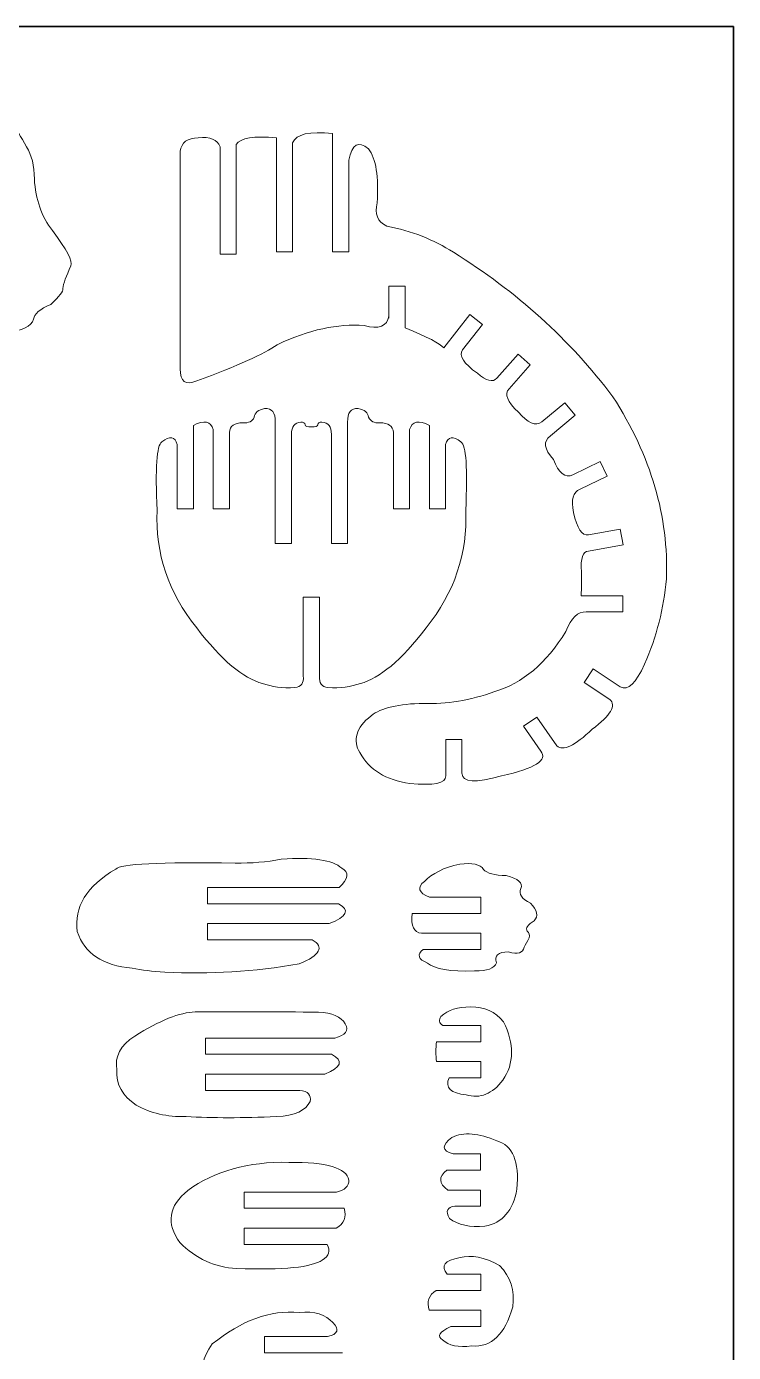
# Model space of a CAD drawing. Header units: inches. Extents: x -12 to 12, y -9 to 9.
# Drawn here: x 7.2 to 12, y -0.01 to 9 of the extents above; entities that cross this region are included whole.
import ezdxf

# ---------------------------------------------------------------- set-up
doc = ezdxf.new("R2010")
doc.units = ezdxf.units.IN
doc.header["$MEASUREMENT"] = 0
doc.layers.add('Layer 1', color=1, linetype='Continuous')
doc.layers.add('Layer 2', color=5, linetype='Continuous')

msp = doc.modelspace()

# ---------------------------------------------------------------- linework, layer by layer
at = {"layer": 'Layer 1', "lineweight": 9}
for points, knots in [([(7.0043, 8.3453), (7.0584, 8.3796), (7.1222, 8.325), (7.1958, 8.1815), (7.1958, 8.1815), (7.2314, 8.1276), (7.2492, 8.0546), (7.2492, 7.9625), (7.2492, 7.9625), (7.2569, 7.8254), (7.2976, 7.7086), (7.3714, 7.6121), (7.3714, 7.6121), (7.4693, 7.4838), (7.5113, 7.4038), (7.4973, 7.3721), (7.4973, 7.3721), (7.4649, 7.3042), (7.4464, 7.2527), (7.442, 7.2178), (7.442, 7.2178), (7.4464, 7.2), (7.4191, 7.1645), (7.3599, 7.1112), (7.3599, 7.1112), (7.2868, 7.0788), (7.248, 7.0451), (7.2435, 7.0102), (7.2435, 7.0102), (7.227, 6.9607), (7.1672, 6.9315), (7.0641, 6.9226), (7.0641, 6.9226), (6.9401, 6.9182), (6.8555, 6.9277), (6.8103, 6.9512), (6.8103, 6.9512), (6.7664, 6.9855), (6.6118, 6.9944), (6.3466, 6.9778), (6.3466, 6.9778), (6.0966, 6.9175), (5.9084, 6.872), (5.782, 6.8414), (5.782, 6.8414), (5.536, 6.7552), (5.361, 6.6436), (5.257, 6.5066)], [0, 0, 0, 0, 0.083333, 0.083333, 0.083333, 0.083333, 0.166667, 0.166667, 0.166667, 0.166667, 0.25, 0.25, 0.25, 0.25, 0.333333, 0.333333, 0.333333, 0.333333, 0.416667, 0.416667, 0.416667, 0.416667, 0.5, 0.5, 0.5, 0.5, 0.583333, 0.583333, 0.583333, 0.583333, 0.666667, 0.666667, 0.666667, 0.666667, 0.75, 0.75, 0.75, 0.75, 0.833333, 0.833333, 0.833333, 0.833333, 0.916667, 0.916667, 0.916667, 0.916667, 1, 1, 1, 1]), ([(8.5106, 8.1817), (8.4928, 8.2325), (8.4436, 8.2528), (8.363, 8.2427), (8.363, 8.2427), (8.2892, 8.242), (8.2485, 8.2122), (8.2409, 8.1532)], [0, 0, 0, 0, 0.5, 0.5, 0.5, 0.5, 1, 1, 1, 1]), ([(8.8942, 8.2427), (8.8942, 8.2427), (8.8942, 7.4677), (8.8942, 7.4677), (8.8942, 7.4677), (8.8942, 7.4677), (9.0041, 7.4677), (9.0041, 7.4677), (9.0041, 7.4677), (9.0041, 7.4677), (9.0041, 8.2103), (9.0041, 8.2103)], [0, 0, 0, 0, 0.333333, 0.333333, 0.333333, 0.333333, 0.666667, 0.666667, 0.666667, 0.666667, 1, 1, 1, 1]), ([(9.2758, 8.2731), (9.2758, 8.2731), (9.2758, 7.4682), (9.2758, 7.4682), (9.2758, 7.4682), (9.2758, 7.4682), (9.3858, 7.4682), (9.3858, 7.4682), (9.3858, 7.4682), (9.3858, 7.4682), (9.3858, 8.0903), (9.3858, 8.0903)], [0, 0, 0, 0, 0.333333, 0.333333, 0.333333, 0.333333, 0.666667, 0.666667, 0.666667, 0.666667, 1, 1, 1, 1]), ([(9.6434, 7.6427), (9.5811, 7.6738), (9.5595, 7.7265), (9.5785, 7.8008), (9.5785, 7.8008), (9.5906, 7.9779), (9.5709, 8.1005), (9.5194, 8.1684), (9.5194, 8.1684), (9.452, 8.2274), (9.4074, 8.2014), (9.3858, 8.0903)], [0, 0, 0, 0, 0.333333, 0.333333, 0.333333, 0.333333, 0.666667, 0.666667, 0.666667, 0.666667, 1, 1, 1, 1]), ([(8.5106, 8.1817), (8.5106, 8.1817), (8.5106, 7.453), (8.5106, 7.453), (8.5106, 7.453), (8.5106, 7.453), (8.6206, 7.453), (8.6206, 7.453), (8.6206, 7.453), (8.6206, 7.453), (8.6206, 8.197), (8.6206, 8.197)], [0, 0, 0, 0, 0.333333, 0.333333, 0.333333, 0.333333, 0.666667, 0.666667, 0.666667, 0.666667, 1, 1, 1, 1]), ([(11.1806, 6.4833), (10.8877, 6.8714), (10.5262, 7.1986), (10.0963, 7.465), (10.0963, 7.465), (9.964, 7.5513), (9.8131, 7.6105), (9.6434, 7.6427)], [0, 0, 0, 0, 0.5, 0.5, 0.5, 0.5, 1, 1, 1, 1]), ([(9.769, 6.9513), (9.769, 6.9513), (9.769, 7.2348), (9.769, 7.2348), (9.769, 7.2348), (9.769, 7.2348), (9.659, 7.2348), (9.659, 7.2348), (9.659, 7.2348), (9.659, 7.2348), (9.659, 7.0161), (9.659, 7.0161)], [0, 0, 0, 0, 0.333333, 0.333333, 0.333333, 0.333333, 0.666667, 0.666667, 0.666667, 0.666667, 1, 1, 1, 1]), ([(10.1594, 6.8011), (10.1594, 6.8011), (10.2943, 6.9733), (10.2943, 6.9733), (10.2943, 6.9733), (10.2943, 6.9733), (10.2078, 7.0411), (10.2078, 7.0411), (10.2078, 7.0411), (10.2078, 7.0411), (10.0309, 6.8154), (10.0309, 6.8154)], [0, 0, 0, 0, 0.333333, 0.333333, 0.333333, 0.333333, 0.666667, 0.666667, 0.666667, 0.666667, 1, 1, 1, 1]), ([(8.2409, 6.6721), (8.2393, 6.5861), (8.2765, 6.5591), (8.3525, 6.5911), (8.3525, 6.5911), (8.6295, 6.6923), (8.8117, 6.7742), (8.8992, 6.837), (8.8992, 6.837), (9.1142, 6.9386), (9.3114, 6.9818), (9.4908, 6.9665), (9.4908, 6.9665), (9.5899, 6.9399), (9.646, 6.9615), (9.659, 7.0313)], [0, 0, 0, 0, 0.25, 0.25, 0.25, 0.25, 0.5, 0.5, 0.5, 0.5, 0.75, 0.75, 0.75, 0.75, 1, 1, 1, 1]), ([(10.1594, 6.8011), (10.1326, 6.7621), (10.166, 6.7093), (10.2598, 6.6427), (10.2598, 6.6427), (10.3199, 6.5907), (10.3641, 6.5793), (10.3924, 6.6085)], [0, 0, 0, 0, 0.5, 0.5, 0.5, 0.5, 1, 1, 1, 1]), ([(10.4752, 6.5362), (10.4752, 6.5362), (10.6191, 6.701), (10.6191, 6.701), (10.6191, 6.701), (10.6191, 6.701), (10.5362, 6.7733), (10.5362, 6.7733), (10.5362, 6.7733), (10.5362, 6.7733), (10.3924, 6.6085), (10.3924, 6.6085)], [0, 0, 0, 0, 0.333333, 0.333333, 0.333333, 0.333333, 0.666667, 0.666667, 0.666667, 0.666667, 1, 1, 1, 1]), ([(10.4752, 6.5362), (10.4417, 6.5024), (10.4628, 6.4497), (10.5384, 6.378), (10.5384, 6.378), (10.6022, 6.3036), (10.6554, 6.2815), (10.6979, 6.3118)], [0, 0, 0, 0, 0.5, 0.5, 0.5, 0.5, 1, 1, 1, 1]), ([(8.8858, 6.3112), (8.8876, 6.3746), (8.8636, 6.4051), (8.8138, 6.4026), (8.8138, 6.4026), (8.7712, 6.3943), (8.7476, 6.3746), (8.7432, 6.3435), (8.7432, 6.3435), (8.7305, 6.3156), (8.705, 6.3029), (8.6669, 6.3054), (8.6669, 6.3054), (8.6086, 6.3067), (8.5778, 6.2851), (8.5746, 6.2407)], [0, 0, 0, 0, 0.25, 0.25, 0.25, 0.25, 0.5, 0.5, 0.5, 0.5, 0.75, 0.75, 0.75, 0.75, 1, 1, 1, 1]), ([(9.3778, 6.3112), (9.376, 6.3746), (9.4, 6.4051), (9.4498, 6.4026), (9.4498, 6.4026), (9.4924, 6.3943), (9.516, 6.3746), (9.5204, 6.3435), (9.5204, 6.3435), (9.5331, 6.3156), (9.5586, 6.3029), (9.5967, 6.3054), (9.5967, 6.3054), (9.655, 6.3067), (9.6858, 6.2851), (9.689, 6.2407)], [0, 0, 0, 0, 0.25, 0.25, 0.25, 0.25, 0.5, 0.5, 0.5, 0.5, 0.75, 0.75, 0.75, 0.75, 1, 1, 1, 1]), ([(10.7555, 6.2166), (10.7555, 6.2166), (10.9234, 6.3568), (10.9234, 6.3568), (10.9234, 6.3568), (10.9234, 6.3568), (10.8529, 6.4413), (10.8529, 6.4413), (10.8529, 6.4413), (10.8529, 6.4413), (10.6979, 6.3119), (10.6979, 6.3119)], [0, 0, 0, 0, 0.333333, 0.333333, 0.333333, 0.333333, 0.666667, 0.666667, 0.666667, 0.666667, 1, 1, 1, 1]), ([(11.2295, 4.5108), (11.2832, 4.4829), (11.3385, 4.5345), (11.3952, 4.6657), (11.3952, 4.6657), (11.4779, 4.8511), (11.5275, 5.0441), (11.544, 5.2447), (11.544, 5.2447), (11.5611, 5.6665), (11.4399, 6.0794), (11.1806, 6.4833)], [0, 0, 0, 0, 0.333333, 0.333333, 0.333333, 0.333333, 0.666667, 0.666667, 0.666667, 0.666667, 1, 1, 1, 1]), ([(8.8858, 6.3112), (8.8858, 6.3112), (8.8858, 5.4847), (8.8858, 5.4847), (8.8858, 5.4847), (8.8858, 5.4847), (8.9958, 5.4847), (8.9958, 5.4847), (8.9958, 5.4847), (8.9958, 5.4847), (8.9958, 6.2274), (8.9958, 6.2274)], [0, 0, 0, 0, 0.333333, 0.333333, 0.333333, 0.333333, 0.666667, 0.666667, 0.666667, 0.666667, 1, 1, 1, 1]), ([(9.1318, 6.2788), (9.1039, 6.2769), (9.0895, 6.2813), (9.0886, 6.2921), (9.0886, 6.2921), (9.088, 6.3052), (9.0784, 6.3109), (9.06, 6.3093)], [0, 0, 0, 0, 0.5, 0.5, 0.5, 0.5, 1, 1, 1, 1]), ([(9.1318, 6.2788), (9.1597, 6.2769), (9.1742, 6.2813), (9.175, 6.2921), (9.175, 6.2921), (9.1757, 6.3052), (9.1852, 6.3109), (9.2036, 6.3093)], [0, 0, 0, 0, 0.5, 0.5, 0.5, 0.5, 1, 1, 1, 1]), ([(9.2678, 6.2274), (9.2678, 6.2274), (9.2678, 5.4847), (9.2678, 5.4847), (9.2678, 5.4847), (9.2678, 5.4847), (9.3778, 5.4847), (9.3778, 5.4847), (9.3778, 5.4847), (9.3778, 5.4847), (9.3778, 6.3112), (9.3778, 6.3112)], [0, 0, 0, 0, 0.333333, 0.333333, 0.333333, 0.333333, 0.666667, 0.666667, 0.666667, 0.666667, 1, 1, 1, 1]), ([(8.2204, 6.1582), (8.2204, 6.1582), (8.2204, 5.7207), (8.2204, 5.7207), (8.2204, 5.7207), (8.2204, 5.7207), (8.3304, 5.7207), (8.3304, 5.7207), (8.3304, 5.7207), (8.3304, 5.7207), (8.3304, 6.2883), (8.3304, 6.2883)], [0, 0, 0, 0, 0.333333, 0.333333, 0.333333, 0.333333, 0.666667, 0.666667, 0.666667, 0.666667, 1, 1, 1, 1]), ([(8.4646, 6.2597), (8.4646, 6.2597), (8.4646, 5.7207), (8.4646, 5.7207), (8.4646, 5.7207), (8.4646, 5.7207), (8.5746, 5.7207), (8.5746, 5.7207), (8.5746, 5.7207), (8.5746, 5.7207), (8.5746, 6.2407), (8.5746, 6.2407)], [0, 0, 0, 0, 0.333333, 0.333333, 0.333333, 0.333333, 0.666667, 0.666667, 0.666667, 0.666667, 1, 1, 1, 1]), ([(9.799, 6.2597), (9.799, 6.2597), (9.799, 5.7207), (9.799, 5.7207), (9.799, 5.7207), (9.799, 5.7207), (9.689, 5.7207), (9.689, 5.7207), (9.689, 5.7207), (9.689, 5.7207), (9.689, 6.2407), (9.689, 6.2407)], [0, 0, 0, 0, 0.333333, 0.333333, 0.333333, 0.333333, 0.666667, 0.666667, 0.666667, 0.666667, 1, 1, 1, 1]), ([(10.0433, 6.1582), (10.0433, 6.1582), (10.0433, 5.7207), (10.0433, 5.7207), (10.0433, 5.7207), (10.0433, 5.7207), (9.9333, 5.7207), (9.9333, 5.7207), (9.9333, 5.7207), (9.9333, 5.7207), (9.9333, 6.2883), (9.9333, 6.2883)], [0, 0, 0, 0, 0.333333, 0.333333, 0.333333, 0.333333, 0.666667, 0.666667, 0.666667, 0.666667, 1, 1, 1, 1]), ([(8.2204, 6.1582), (8.2045, 6.214), (8.1695, 6.2199), (8.1154, 6.1759), (8.1154, 6.1759), (8.0804, 6.1537), (8.0696, 5.9982), (8.083, 5.7093), (8.083, 5.7093), (8.0696, 5.4191), (8.1593, 5.1531), (8.352, 4.9112), (8.352, 4.9112), (8.5212, 4.6916), (8.67, 4.5659), (8.7985, 4.5341), (8.7985, 4.5341), (8.8622, 4.5106), (8.9359, 4.5011), (9.0199, 4.5055), (9.0199, 4.5055), (9.062, 4.5095), (9.081, 4.5357), (9.0768, 4.5844)], [0, 0, 0, 0, 0.166667, 0.166667, 0.166667, 0.166667, 0.333333, 0.333333, 0.333333, 0.333333, 0.5, 0.5, 0.5, 0.5, 0.666667, 0.666667, 0.666667, 0.666667, 0.833333, 0.833333, 0.833333, 0.833333, 1, 1, 1, 1]), ([(10.0433, 6.1582), (10.0592, 6.214), (10.0942, 6.2199), (10.1482, 6.1759), (10.1482, 6.1759), (10.1832, 6.1537), (10.194, 5.9982), (10.1807, 5.7093), (10.1807, 5.7093), (10.194, 5.4191), (10.1043, 5.1531), (9.9116, 4.9112), (9.9116, 4.9112), (9.7424, 4.6916), (9.5936, 4.5659), (9.4651, 4.5341), (9.4651, 4.5341), (9.4015, 4.5106), (9.3277, 4.5011), (9.2437, 4.5055), (9.2437, 4.5055), (9.2016, 4.5095), (9.1826, 4.5357), (9.1868, 4.5844)], [0, 0, 0, 0, 0.166667, 0.166667, 0.166667, 0.166667, 0.333333, 0.333333, 0.333333, 0.333333, 0.5, 0.5, 0.5, 0.5, 0.666667, 0.666667, 0.666667, 0.666667, 0.833333, 0.833333, 0.833333, 0.833333, 1, 1, 1, 1]), ([(10.7555, 6.2166), (10.7057, 6.1805), (10.7128, 6.127), (10.7769, 6.0561), (10.7769, 6.0561), (10.8117, 5.9637), (10.8558, 5.9291), (10.9091, 5.9523)], [0, 0, 0, 0, 0.5, 0.5, 0.5, 0.5, 1, 1, 1, 1]), ([(10.9575, 5.8535), (10.9575, 5.8535), (11.1426, 5.9438), (11.1426, 5.9438), (11.1426, 5.9438), (11.1426, 5.9438), (11.0944, 6.0427), (11.0944, 6.0427), (11.0944, 6.0427), (11.0944, 6.0427), (10.9091, 5.9523), (10.9091, 5.9523)], [0, 0, 0, 0, 0.333333, 0.333333, 0.333333, 0.333333, 0.666667, 0.666667, 0.666667, 0.666667, 1, 1, 1, 1]), ([(10.9575, 5.8535), (10.9099, 5.8358), (10.8948, 5.7833), (10.9124, 5.6961), (10.9124, 5.6961), (10.9368, 5.5867), (10.9709, 5.5361), (11.0148, 5.5443)], [0, 0, 0, 0, 0.5, 0.5, 0.5, 0.5, 1, 1, 1, 1]), ([(11.0152, 5.4326), (11.0152, 5.4326), (11.2497, 5.4753), (11.2497, 5.4753), (11.2497, 5.4753), (11.2497, 5.4753), (11.23, 5.5836), (11.23, 5.5836), (11.23, 5.5836), (11.23, 5.5836), (11.0148, 5.5443), (11.0148, 5.5443)], [0, 0, 0, 0, 0.333333, 0.333333, 0.333333, 0.333333, 0.666667, 0.666667, 0.666667, 0.666667, 1, 1, 1, 1]), ([(11.0152, 5.4326), (10.9754, 5.432), (10.9595, 5.3853), (10.9677, 5.2923), (10.9677, 5.2923), (10.9671, 5.2384), (10.9665, 5.1844), (10.9658, 5.1305)], [0, 0, 0, 0, 0.5, 0.5, 0.5, 0.5, 1, 1, 1, 1]), ([(9.1868, 4.5844), (9.1868, 4.5844), (9.1868, 5.1207), (9.1868, 5.1207), (9.1868, 5.1207), (9.1868, 5.1207), (9.0768, 5.1207), (9.0768, 5.1207), (9.0768, 5.1207), (9.0768, 5.1207), (9.0768, 4.5844), (9.0768, 4.5844)], [0, 0, 0, 0, 0.333333, 0.333333, 0.333333, 0.333333, 0.666667, 0.666667, 0.666667, 0.666667, 1, 1, 1, 1]), ([(10.9983, 5.0205), (10.9983, 5.0205), (11.2472, 5.0205), (11.2472, 5.0205), (11.2472, 5.0205), (11.2472, 5.0205), (11.2472, 5.1305), (11.2472, 5.1305), (11.2472, 5.1305), (11.2472, 5.1305), (10.9658, 5.1305), (10.9658, 5.1305)], [0, 0, 0, 0, 0.333333, 0.333333, 0.333333, 0.333333, 0.666667, 0.666667, 0.666667, 0.666667, 1, 1, 1, 1]), ([(10.9983, 5.0205), (10.9423, 5.0238), (10.8965, 4.9792), (10.8609, 4.8866), (10.8609, 4.8866), (10.7279, 4.6709), (10.5669, 4.5347), (10.3778, 4.4781), (10.3778, 4.4781), (10.2092, 4.4185), (10.0481, 4.3919), (9.8946, 4.3982), (9.8946, 4.3982), (9.7247, 4.3957), (9.6055, 4.3678), (9.537, 4.3145), (9.537, 4.3145), (9.4355, 4.2308), (9.4102, 4.1471), (9.4609, 4.0634), (9.4609, 4.0634), (9.5251, 3.9457), (9.6381, 3.8761), (9.7999, 3.8543), (9.7999, 3.8543), (9.9649, 3.8372), (10.0467, 3.8543), (10.0451, 3.9057)], [0, 0, 0, 0, 0.142857, 0.142857, 0.142857, 0.142857, 0.285714, 0.285714, 0.285714, 0.285714, 0.428571, 0.428571, 0.428571, 0.428571, 0.571429, 0.571429, 0.571429, 0.571429, 0.714286, 0.714286, 0.714286, 0.714286, 0.857143, 0.857143, 0.857143, 0.857143, 1, 1, 1, 1]), ([(11.2295, 4.5108), (11.2295, 4.5108), (11.0475, 4.6321), (11.0475, 4.6321), (11.0475, 4.6321), (11.0475, 4.6321), (10.9865, 4.5406), (10.9865, 4.5406), (10.9865, 4.5406), (10.9865, 4.5406), (11.1599, 4.4249), (11.1599, 4.4249)], [0, 0, 0, 0, 0.333333, 0.333333, 0.333333, 0.333333, 0.666667, 0.666667, 0.666667, 0.666667, 1, 1, 1, 1]), ([(10.8002, 4.1092), (10.8418, 4.0721), (10.9218, 4.1096), (11.0403, 4.2219), (11.0403, 4.2219), (11.1657, 4.3168), (11.2056, 4.3844), (11.1599, 4.4249)], [0, 0, 0, 0, 0.5, 0.5, 0.5, 0.5, 1, 1, 1, 1]), ([(10.8002, 4.1092), (10.8002, 4.1092), (10.6628, 4.3055), (10.6628, 4.3055), (10.6628, 4.3055), (10.6628, 4.3055), (10.5727, 4.2423), (10.5727, 4.2423), (10.5727, 4.2423), (10.5727, 4.2423), (10.6904, 4.0742), (10.6904, 4.0742)], [0, 0, 0, 0, 0.333333, 0.333333, 0.333333, 0.333333, 0.666667, 0.666667, 0.666667, 0.666667, 1, 1, 1, 1]), ([(10.1551, 3.9229), (10.1551, 3.9229), (10.1551, 4.1528), (10.1551, 4.1528), (10.1551, 4.1528), (10.1551, 4.1528), (10.0451, 4.1528), (10.0451, 4.1528), (10.0451, 4.1528), (10.0451, 4.1528), (10.0451, 3.9057), (10.0451, 3.9057)], [0, 0, 0, 0, 0.333333, 0.333333, 0.333333, 0.333333, 0.666667, 0.666667, 0.666667, 0.666667, 1, 1, 1, 1]), ([(10.1551, 3.9229), (10.1567, 3.86), (10.2464, 3.8543), (10.4239, 3.9057), (10.4239, 3.9057), (10.6531, 3.9562), (10.7419, 4.0124), (10.6904, 4.0742)], [0, 0, 0, 0, 0.5, 0.5, 0.5, 0.5, 1, 1, 1, 1]), ([(9.3197, 3.146), (9.3844, 3.2066), (9.3908, 3.2506), (9.3387, 3.2779), (9.3387, 3.2779), (9.2752, 3.3339), (9.1381, 3.3542), (8.9273, 3.339), (8.9273, 3.339), (8.8289, 3.3199), (8.7242, 3.311), (8.613, 3.3122), (8.613, 3.3122), (8.1007, 3.3205), (7.8309, 3.3072), (7.8036, 3.2722), (7.8036, 3.2722), (7.6042, 3.1545), (7.5166, 3.0126), (7.5407, 2.8466), (7.5407, 2.8466), (7.589, 2.6978), (7.7134, 2.6151), (7.914, 2.5986), (7.914, 2.5986), (7.9775, 2.5846), (8.0512, 2.5757), (8.135, 2.5718), (8.135, 2.5718), (8.4397, 2.5559), (8.7445, 2.5744), (9.0492, 2.6272), (9.0492, 2.6272), (9.1927, 2.6872), (9.2219, 2.7417), (9.1368, 2.7905)], [0, 0, 0, 0, 0.111111, 0.111111, 0.111111, 0.111111, 0.222222, 0.222222, 0.222222, 0.222222, 0.333333, 0.333333, 0.333333, 0.333333, 0.444444, 0.444444, 0.444444, 0.444444, 0.555556, 0.555556, 0.555556, 0.555556, 0.666667, 0.666667, 0.666667, 0.666667, 0.777778, 0.777778, 0.777778, 0.777778, 0.888889, 0.888889, 0.888889, 0.888889, 1, 1, 1, 1]), ([(9.8903, 2.7255), (9.8472, 2.6908), (9.8573, 2.6597), (9.9208, 2.6323), (9.9208, 2.6323), (9.969, 2.5916), (10.0757, 2.5738), (10.2408, 2.5789), (10.2408, 2.5789), (10.3259, 2.5782), (10.3754, 2.5967), (10.3893, 2.6342), (10.3893, 2.6342), (10.3722, 2.6832), (10.3995, 2.708), (10.4713, 2.7086), (10.4713, 2.7086), (10.5347, 2.6902), (10.5703, 2.701), (10.5779, 2.7411), (10.5779, 2.7411), (10.5868, 2.7582), (10.5982, 2.7792), (10.6122, 2.804), (10.6122, 2.804), (10.6166, 2.8219), (10.6122, 2.8371), (10.5989, 2.8498), (10.5989, 2.8498), (10.5855, 2.8696), (10.6014, 2.8931), (10.6465, 2.9204), (10.6465, 2.9204), (10.6757, 2.9516), (10.6668, 2.9917), (10.6198, 3.0407), (10.6198, 3.0407), (10.5601, 3.0686), (10.5386, 3.1017), (10.5551, 3.1399), (10.5551, 3.1399), (10.5703, 3.1768), (10.5373, 3.206), (10.456, 3.2277), (10.456, 3.2277), (10.3754, 3.2289), (10.3239, 3.2429), (10.3017, 3.2697), (10.3017, 3.2697), (10.2795, 3.3034), (10.2255, 3.3154), (10.1398, 3.3059), (10.1398, 3.3059), (10.0319, 3.2817), (9.9519, 3.2423), (9.8998, 3.1876), (9.8998, 3.1876), (9.8478, 3.147), (9.8592, 3.1113), (9.9341, 3.0805)], [0, 0, 0, 0, 0.066667, 0.066667, 0.066667, 0.066667, 0.133333, 0.133333, 0.133333, 0.133333, 0.2, 0.2, 0.2, 0.2, 0.266667, 0.266667, 0.266667, 0.266667, 0.333333, 0.333333, 0.333333, 0.333333, 0.4, 0.4, 0.4, 0.4, 0.466667, 0.466667, 0.466667, 0.466667, 0.533333, 0.533333, 0.533333, 0.533333, 0.6, 0.6, 0.6, 0.6, 0.666667, 0.666667, 0.666667, 0.666667, 0.733333, 0.733333, 0.733333, 0.733333, 0.8, 0.8, 0.8, 0.8, 0.866667, 0.866667, 0.866667, 0.866667, 0.933333, 0.933333, 0.933333, 0.933333, 1, 1, 1, 1]), ([(9.3197, 3.146), (9.3197, 3.146), (8.4264, 3.146), (8.4264, 3.146), (8.4264, 3.146), (8.4264, 3.146), (8.4264, 3.0359), (8.4264, 3.0359), (8.4264, 3.0359), (8.4264, 3.0359), (9.3159, 3.0359), (9.3159, 3.0359)], [0, 0, 0, 0, 0.333333, 0.333333, 0.333333, 0.333333, 0.666667, 0.666667, 0.666667, 0.666667, 1, 1, 1, 1]), ([(9.816, 2.9705), (9.816, 2.9705), (10.2825, 2.9705), (10.2825, 2.9705), (10.2825, 2.9705), (10.2825, 2.9705), (10.2825, 3.0805), (10.2825, 3.0805), (10.2825, 3.0805), (10.2825, 3.0805), (9.9341, 3.0805), (9.9341, 3.0805)], [0, 0, 0, 0, 0.333333, 0.333333, 0.333333, 0.333333, 0.666667, 0.666667, 0.666667, 0.666667, 1, 1, 1, 1]), ([(9.253, 2.9007), (9.253, 2.9007), (8.4264, 2.9007), (8.4264, 2.9007), (8.4264, 2.9007), (8.4264, 2.9007), (8.4264, 2.7905), (8.4264, 2.7905), (8.4264, 2.7905), (8.4264, 2.7905), (9.1368, 2.7905), (9.1368, 2.7905)], [0, 0, 0, 0, 0.333333, 0.333333, 0.333333, 0.333333, 0.666667, 0.666667, 0.666667, 0.666667, 1, 1, 1, 1]), ([(9.8903, 2.7255), (9.8903, 2.7255), (10.2825, 2.7255), (10.2825, 2.7255), (10.2825, 2.7255), (10.2825, 2.7255), (10.2825, 2.8355), (10.2825, 2.8355), (10.2825, 2.8355), (10.2825, 2.8355), (9.8789, 2.8355), (9.8789, 2.8355)], [0, 0, 0, 0, 0.333333, 0.333333, 0.333333, 0.333333, 0.666667, 0.666667, 0.666667, 0.666667, 1, 1, 1, 1]), ([(9.2903, 2.1229), (9.3643, 2.1412), (9.3881, 2.1732), (9.3617, 2.2188), (9.3617, 2.2188), (9.3322, 2.2694), (9.2716, 2.2964), (9.1798, 2.2999), (9.1798, 2.2999), (8.9005, 2.3002), (8.6211, 2.3006), (8.3418, 2.3009), (8.3418, 2.3009), (8.2385, 2.2971), (8.1016, 2.2424), (7.9312, 2.1368), (7.9312, 2.1368), (7.8347, 2.0738), (7.794, 1.9968), (7.8093, 1.9059), (7.8093, 1.9059), (7.8036, 1.8073), (7.8474, 1.7278), (7.9407, 1.6673), (7.9407, 1.6673), (8.0385, 1.612), (8.1515, 1.5859), (8.2797, 1.5891), (8.2797, 1.5891), (8.4607, 1.5789), (8.6657, 1.5789), (8.8949, 1.5891), (8.8949, 1.5891), (9.0194, 1.5955), (9.0956, 1.6298), (9.1235, 1.6921), (9.1235, 1.6921), (9.1318, 1.7358), (9.1083, 1.7608), (9.053, 1.7673)], [0, 0, 0, 0, 0.1, 0.1, 0.1, 0.1, 0.2, 0.2, 0.2, 0.2, 0.3, 0.3, 0.3, 0.3, 0.4, 0.4, 0.4, 0.4, 0.5, 0.5, 0.5, 0.5, 0.6, 0.6, 0.6, 0.6, 0.7, 0.7, 0.7, 0.7, 0.8, 0.8, 0.8, 0.8, 0.9, 0.9, 0.9, 0.9, 1, 1, 1, 1]), ([(10.0675, 1.8531), (10.0389, 1.7857), (10.0776, 1.7471), (10.1836, 1.7373), (10.1836, 1.7373), (10.2782, 1.7093), (10.3614, 1.7424), (10.4331, 1.8366), (10.4331, 1.8366), (10.5106, 1.9511), (10.5119, 2.0834), (10.437, 2.2335), (10.437, 2.2335), (10.3817, 2.3015), (10.3074, 2.3352), (10.2141, 2.3346), (10.2141, 2.3346), (10.1265, 2.3359), (10.0592, 2.3143), (10.0122, 2.2697), (10.0122, 2.2697), (9.9951, 2.2471), (9.9995, 2.2265), (10.0256, 2.208)], [0, 0, 0, 0, 0.166667, 0.166667, 0.166667, 0.166667, 0.333333, 0.333333, 0.333333, 0.333333, 0.5, 0.5, 0.5, 0.5, 0.666667, 0.666667, 0.666667, 0.666667, 0.833333, 0.833333, 0.833333, 0.833333, 1, 1, 1, 1]), ([(9.9817, 2.098), (9.9817, 2.098), (10.283, 2.098), (10.283, 2.098), (10.283, 2.098), (10.283, 2.098), (10.283, 2.208), (10.283, 2.208), (10.283, 2.208), (10.283, 2.208), (10.0256, 2.208), (10.0256, 2.208)], [0, 0, 0, 0, 0.333333, 0.333333, 0.333333, 0.333333, 0.666667, 0.666667, 0.666667, 0.666667, 1, 1, 1, 1]), ([(9.2903, 2.1229), (9.2903, 2.1229), (8.4131, 2.1229), (8.4131, 2.1229), (8.4131, 2.1229), (8.4131, 2.1229), (8.4131, 2.0127), (8.4131, 2.0127), (8.4131, 2.0127), (8.4131, 2.0127), (9.2682, 2.0127), (9.2682, 2.0127)], [0, 0, 0, 0, 0.333333, 0.333333, 0.333333, 0.333333, 0.666667, 0.666667, 0.666667, 0.666667, 1, 1, 1, 1]), ([(10.0675, 1.8531), (10.0675, 1.8531), (10.283, 1.8531), (10.283, 1.8531), (10.283, 1.8531), (10.283, 1.8531), (10.283, 1.9631), (10.283, 1.9631), (10.283, 1.9631), (10.283, 1.9631), (9.9817, 1.9631), (9.9817, 1.9631)], [0, 0, 0, 0, 0.333333, 0.333333, 0.333333, 0.333333, 0.666667, 0.666667, 0.666667, 0.666667, 1, 1, 1, 1]), ([(9.2225, 1.8775), (9.2225, 1.8775), (8.4131, 1.8775), (8.4131, 1.8775), (8.4131, 1.8775), (8.4131, 1.8775), (8.4131, 1.7673), (8.4131, 1.7673), (8.4131, 1.7673), (8.4131, 1.7673), (9.053, 1.7673), (9.053, 1.7673)], [0, 0, 0, 0, 0.333333, 0.333333, 0.333333, 0.333333, 0.666667, 0.666667, 0.666667, 0.666667, 1, 1, 1, 1]), ([(10.1075, 0.9798), (10.0541, 0.9747), (10.0414, 0.9467), (10.0694, 0.8958), (10.0694, 0.8958), (10.1284, 0.8519), (10.209, 0.8347), (10.3113, 0.8443), (10.3113, 0.8443), (10.4293, 0.8646), (10.5017, 0.9486), (10.5284, 1.0962), (10.5284, 1.0962), (10.5462, 1.2845), (10.5005, 1.3939), (10.3913, 1.4244), (10.3913, 1.4244), (10.2694, 1.4778), (10.1678, 1.4855), (10.0865, 1.4473), (10.0865, 1.4473), (10.0154, 1.3958), (10.0179, 1.3582), (10.0941, 1.3347)], [0, 0, 0, 0, 0.166667, 0.166667, 0.166667, 0.166667, 0.333333, 0.333333, 0.333333, 0.333333, 0.5, 0.5, 0.5, 0.5, 0.666667, 0.666667, 0.666667, 0.666667, 0.833333, 0.833333, 0.833333, 0.833333, 1, 1, 1, 1]), ([(9.302, 1.0756), (9.3604, 1.089), (9.3883, 1.1163), (9.3858, 1.1577), (9.3858, 1.1577), (9.3718, 1.2397), (9.236, 1.2798), (8.9782, 1.2779), (8.9782, 1.2779), (8.7014, 1.283), (8.4728, 1.2194), (8.2925, 1.0871), (8.2925, 1.0871), (8.1611, 0.9815), (8.1427, 0.8632), (8.2373, 0.7321), (8.2373, 0.7321), (8.3471, 0.6227), (8.476, 0.5642), (8.6239, 0.5566), (8.6239, 0.5566), (8.9433, 0.5451), (9.1369, 0.5642), (9.2048, 0.6138), (9.2048, 0.6138), (9.2518, 0.642), (9.2633, 0.6774), (9.2391, 0.7201)], [0, 0, 0, 0, 0.142857, 0.142857, 0.142857, 0.142857, 0.285714, 0.285714, 0.285714, 0.285714, 0.428571, 0.428571, 0.428571, 0.428571, 0.571429, 0.571429, 0.571429, 0.571429, 0.714286, 0.714286, 0.714286, 0.714286, 0.857143, 0.857143, 0.857143, 0.857143, 1, 1, 1, 1]), ([(10.0522, 1.2247), (10.0522, 1.2247), (10.2808, 1.2247), (10.2808, 1.2247), (10.2808, 1.2247), (10.2808, 1.2247), (10.2808, 1.3347), (10.2808, 1.3347), (10.2808, 1.3347), (10.2808, 1.3347), (10.0941, 1.3347), (10.0941, 1.3347)], [0, 0, 0, 0, 0.333333, 0.333333, 0.333333, 0.333333, 0.666667, 0.666667, 0.666667, 0.666667, 1, 1, 1, 1]), ([(10.1075, 0.9798), (10.1075, 0.9798), (10.2808, 0.9798), (10.2808, 0.9798), (10.2808, 0.9798), (10.2808, 0.9798), (10.2808, 1.0898), (10.2808, 1.0898), (10.2808, 1.0898), (10.2808, 1.0898), (10.0579, 1.0898), (10.0579, 1.0898)], [0, 0, 0, 0, 0.333333, 0.333333, 0.333333, 0.333333, 0.666667, 0.666667, 0.666667, 0.666667, 1, 1, 1, 1]), ([(9.302, 1.0756), (9.302, 1.0756), (8.6746, 1.0756), (8.6746, 1.0756), (8.6746, 1.0756), (8.6746, 1.0756), (8.6746, 0.9654), (8.6746, 0.9654), (8.6746, 0.9654), (8.6746, 0.9654), (9.3534, 0.9654), (9.3534, 0.9654)], [0, 0, 0, 0, 0.333333, 0.333333, 0.333333, 0.333333, 0.666667, 0.666667, 0.666667, 0.666667, 1, 1, 1, 1]), ([(9.3001, 0.8303), (9.3001, 0.8303), (8.6746, 0.8303), (8.6746, 0.8303), (8.6746, 0.8303), (8.6746, 0.8303), (8.6746, 0.7201), (8.6746, 0.7201), (8.6746, 0.7201), (8.6746, 0.7201), (9.2391, 0.7201), (9.2391, 0.7201)], [0, 0, 0, 0, 0.333333, 0.333333, 0.333333, 0.333333, 0.666667, 0.666667, 0.666667, 0.666667, 1, 1, 1, 1]), ([(10.0789, 0.1624), (10.0008, 0.1249), (9.9824, 0.0946), (10.0237, 0.0714), (10.0237, 0.0714), (10.0643, 0.032), (10.1303, 0.018), (10.2217, 0.0295), (10.2217, 0.0295), (10.3551, 0.0193), (10.4478, 0.1083), (10.4998, 0.2966), (10.4998, 0.2966), (10.5144, 0.4067), (10.4846, 0.5002), (10.4103, 0.5771), (10.4103, 0.5771), (10.3068, 0.6331), (10.2173, 0.6509), (10.1417, 0.6306), (10.1417, 0.6306), (10.0363, 0.6123), (10.0071, 0.5746), (10.0541, 0.5173)], [0, 0, 0, 0, 0.166667, 0.166667, 0.166667, 0.166667, 0.333333, 0.333333, 0.333333, 0.333333, 0.5, 0.5, 0.5, 0.5, 0.666667, 0.666667, 0.666667, 0.666667, 0.833333, 0.833333, 0.833333, 0.833333, 1, 1, 1, 1]), ([(9.9798, 0.4073), (9.9798, 0.4073), (10.2827, 0.4073), (10.2827, 0.4073), (10.2827, 0.4073), (10.2827, 0.4073), (10.2827, 0.5173), (10.2827, 0.5173), (10.2827, 0.5173), (10.2827, 0.5173), (10.0541, 0.5173), (10.0541, 0.5173)], [0, 0, 0, 0, 0.333333, 0.333333, 0.333333, 0.333333, 0.666667, 0.666667, 0.666667, 0.666667, 1, 1, 1, 1]), ([(9.241, 0.0933), (9.3128, 0.1094), (9.3249, 0.1411), (9.2772, 0.1883), (9.2772, 0.1883), (9.229, 0.2443), (9.1528, 0.2672), (9.0487, 0.257), (9.0487, 0.257), (8.8519, 0.2748), (8.655, 0.2036), (8.4582, 0.0433), (8.4582, 0.0433), (8.3852, -0.0541), (8.377, -0.1298), (8.4335, -0.1838), (8.4335, -0.1838), (8.5509, -0.3269), (8.6671, -0.4077), (8.782, -0.4262), (8.782, -0.4262), (9.0201, -0.4351), (9.1782, -0.4185), (9.2563, -0.3766), (9.2563, -0.3766), (9.2933, -0.3587), (9.3096, -0.3206), (9.3051, -0.2622)], [0, 0, 0, 0, 0.142857, 0.142857, 0.142857, 0.142857, 0.285714, 0.285714, 0.285714, 0.285714, 0.428571, 0.428571, 0.428571, 0.428571, 0.571429, 0.571429, 0.571429, 0.571429, 0.714286, 0.714286, 0.714286, 0.714286, 0.857143, 0.857143, 0.857143, 0.857143, 1, 1, 1, 1]), ([(10.0789, 0.1624), (10.0789, 0.1624), (10.2827, 0.1624), (10.2827, 0.1624), (10.2827, 0.1624), (10.2827, 0.1624), (10.2827, 0.2724), (10.2827, 0.2724), (10.2827, 0.2724), (10.2827, 0.2724), (9.9322, 0.2723), (9.9322, 0.2723)], [0, 0, 0, 0, 0.333333, 0.333333, 0.333333, 0.333333, 0.666667, 0.666667, 0.666667, 0.666667, 1, 1, 1, 1]), ([(9.241, 0.0933), (9.241, 0.0933), (8.814, 0.0933), (8.814, 0.0933), (8.814, 0.0933), (8.814, 0.0933), (8.814, -0.0169), (8.814, -0.0169), (8.814, -0.0169), (8.814, -0.0169), (9.3439, -0.0169), (9.3439, -0.0169)], [0, 0, 0, 0, 0.333333, 0.333333, 0.333333, 0.333333, 0.666667, 0.666667, 0.666667, 0.666667, 1, 1, 1, 1])]:
    msp.add_open_spline(points, degree=3, knots=knots, dxfattribs=at)
for points in [[(8.8942, 8.2427), (8.7402, 8.2579), (8.649, 8.2427), (8.6206, 8.197)], [(9.2758, 8.2731), (9.1187, 8.289), (9.0281, 8.2681), (9.0041, 8.2103)], [(8.2409, 8.1532), (8.2409, 7.6595), (8.2409, 7.1658), (8.2409, 6.6721)], [(9.769, 6.9513), (9.9188, 6.89), (10.0061, 6.8446), (10.0309, 6.8154)], [(8.4646, 6.2597), (8.4483, 6.3162), (8.4035, 6.3258), (8.3304, 6.2883)], [(9.799, 6.2597), (9.8153, 6.3162), (9.8601, 6.3258), (9.9333, 6.2883)], [(8.9958, 6.2274), (8.9964, 6.2788), (9.0177, 6.3061), (9.06, 6.3093)], [(9.2678, 6.2274), (9.2673, 6.2788), (9.2459, 6.3061), (9.2036, 6.3093)], [(9.253, 2.9007), (9.3743, 2.9489), (9.3952, 2.994), (9.3159, 3.0359)], [(9.816, 2.9705), (9.8078, 2.8851), (9.8287, 2.8401), (9.8789, 2.8355)], [(9.9817, 2.098), (9.9767, 2.0514), (9.9767, 2.0064), (9.9817, 1.9631)], [(9.2225, 1.8775), (9.3368, 1.9237), (9.3521, 1.9687), (9.2683, 2.0127)], [(10.0522, 1.2247), (9.9944, 1.1797), (9.9964, 1.1347), (10.0579, 1.0898)], [(9.3001, 0.8303), (9.3534, 0.8605), (9.3712, 0.9055), (9.3534, 0.9654)], [(9.9798, 0.4073), (9.9297, 0.3759), (9.9138, 0.331), (9.9322, 0.2723)]]:
    msp.add_open_spline(points, degree=3, dxfattribs=at)
at = {"layer": 'Layer 2', "lineweight": 35}
msp.add_open_spline([(-12, -9), (-12, -9), (12, -9), (12, -9), (12, -9), (12, -9), (12, 9), (12, 9), (12, 9), (12, 9), (-12, 9), (-12, 9), (-12, 9), (-12, 9), (-12, -9), (-12, -9)], degree=3, knots=[0, 0, 0, 0, 0.25, 0.25, 0.25, 0.25, 0.5, 0.5, 0.5, 0.5, 0.75, 0.75, 0.75, 0.75, 1, 1, 1, 1], dxfattribs=at)

doc.saveas('drawing.dxf')
